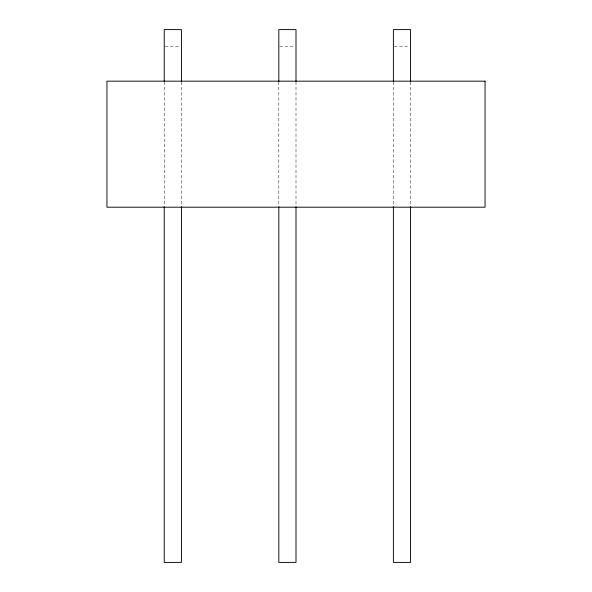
<?xml version="1.0" encoding="UTF-8"?>
<svg xmlns="http://www.w3.org/2000/svg" width="592" height="592" viewBox="0 0 592 592"><rect width="100%" height="100%" fill="white"/><g stroke="black" fill="none" stroke-linecap="round" stroke-linejoin="round"><path stroke-width="0.44" stroke-dasharray="2.96 2.22" d="M165.138 46.79L180.516 46.79M279.72 46.79L295.097 46.79M394.302 46.79L408.769 46.79M410.582 81.903L410.582 205.72M393.391 81.903L393.391 205.72M296 81.903L296 205.72M278.81 81.903L278.81 205.72M181.418 81.903L181.418 205.72M164.236 81.903L164.236 205.72"/><path stroke-width="0.89" d="M410.582 81.4L410.582 29.6L393.391 29.6L393.391 81.4M410.582 206.645L410.582 562.4L393.391 562.4L393.391 206.645M296 81.4L296 29.6L278.81 29.6L278.81 81.4M296 206.645L296 562.4L278.81 562.4L278.81 206.645M181.418 81.4L181.418 29.6L164.236 29.6L164.236 81.4M181.418 206.645L181.418 562.4L164.236 562.4L164.236 206.645M485.055 81.163L106.945 81.163L106.945 207.2L485.055 207.2L485.055 81.163"/></g></svg>
